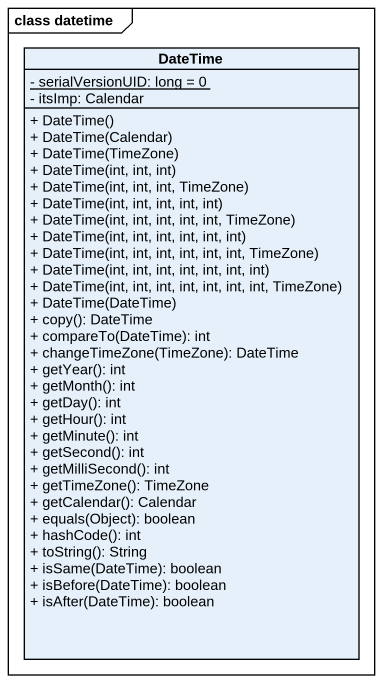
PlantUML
@startuml
mainframe class datetime
hide circle
hide empty members
skinparam classAttributeIconSize 0
class DateTime {
  {static} - serialVersionUID: long = 0
  - itsImp: Calendar
  + DateTime()
  + DateTime(Calendar)
  + DateTime(TimeZone)
  + DateTime(int, int, int)
  + DateTime(int, int, int, TimeZone)
  + DateTime(int, int, int, int, int)
  + DateTime(int, int, int, int, int, TimeZone)
  + DateTime(int, int, int, int, int, int)
  + DateTime(int, int, int, int, int, int, TimeZone)
  + DateTime(int, int, int, int, int, int, int)
  + DateTime(int, int, int, int, int, int, int, TimeZone)
  + DateTime(DateTime)
  + copy(): DateTime
  + compareTo(DateTime): int
  + changeTimeZone(TimeZone): DateTime
  + getYear(): int
  + getMonth(): int
  + getDay(): int
  + getHour(): int
  + getMinute(): int
  + getSecond(): int
  + getMilliSecond(): int
  + getTimeZone(): TimeZone
  + getCalendar(): Calendar
  + equals(Object): boolean
  + hashCode(): int
  + toString(): String
  + isSame(DateTime): boolean
  + isBefore(DateTime): boolean
  + isAfter(DateTime): boolean
}
@enduml
